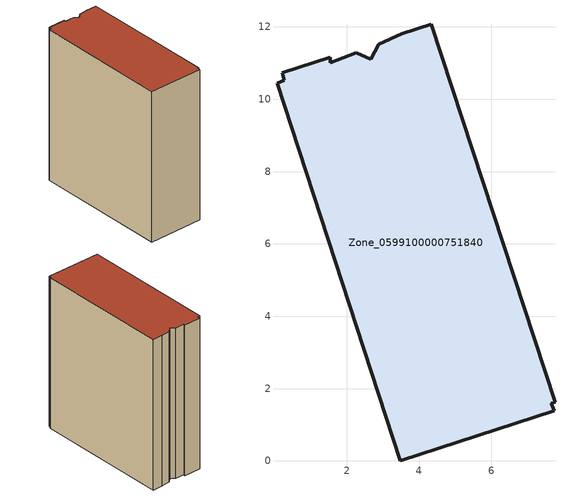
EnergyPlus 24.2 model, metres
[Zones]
Zone_0599100000751840
 floor ground (C_G): 2.26,11.28 2.66,11.11 2.88,11.52 3.52,11.81 4.34,12.08 7.76,1.62 7.66,1.59 7.74,1.39 3.48,0 0.07,10.45 0.27,10.52 0.21,10.73 1.54,11.16 1.55,11.01 z3.81
 wall outside (C_F): 2.66,11.11 2.26,11.28 1.55,11.01 1.54,11.16 0.21,10.73 0.27,10.52 0.07,10.45 3.48,0 7.74,1.39 7.66,1.59 7.76,1.62 4.34,12.08 3.52,11.81 2.88,11.52 2.66,11.11 z3.81:16.26
 roof outside (C_R): 1.55,11.01 1.54,11.16 0.21,10.73 0.27,10.52 0.07,10.45 3.48,0 7.74,1.39 7.66,1.59 7.76,1.62 4.34,12.08 3.52,11.81 2.88,11.52 2.66,11.11 2.26,11.28 z16.26
[BUILDING]
Pand.0599100000751840: North Axis=0; Terrain=City; Loads Convergence Tolerance Value=0.04; Temperature Convergence Tolerance Value=0.4; Solar Distribution=FullExterior; Maximum Number of Warmup Days=25; Minimum Number of Warmup Days=1
[Site:Location]
Rotterdam.The.Hague.AP_ZH_NLD Design_Conditions: Latitude=51.96; Longitude=4.45; Time Zone=1; Elevation=-4.5
[SITE:GROUNDTEMPERATURE:BUILDINGSURFACE]
18, 18, 18, 18, 18, 18, 18, 18, 18, 18, 18, 18
[MATERIAL] Thermal Absorptance=0.9; Solar Absorptance=0.7; Visible Absorptance=0.7
Name | Roughness | Thickness | Conductivity | Density | Specific Heat
G.TI.2006-2014 | MediumSmooth | 0.15 | 0.06 | 540 | 1210
F.TI.2006-2014 | Rough | 0.3 | 0.12 | 1920 | 840
R.TI.2006-2014 | MediumRough | 0.2 | 0.08 | 1500 | 1000
[CONSTRUCTION]
C_G: G.TI.2006-2014
C_F: F.TI.2006-2014
C_R: R.TI.2006-2014
[ZONE]
Zone_0599100000751840: Type=1; Multiplier=1; Ceiling Height=Autocalculate; Volume=Autocalculate; Floor Area=autocalculate; Part of Total Floor Area=Yes
[ZONEINFILTRATION:DESIGNFLOWRATE]
Infil_Zone_0599100000751840: Zone or ZoneList or Space or SpaceList=Zone_0599100000751840; Schedule=AlwaysOn; Design Flow Rate Calculation Method=Flow/Area; Flow Rate per Floor Area=0.0015; Constant Term Coefficient=1; Temperature Term Coefficient=0; Velocity Term Coefficient=0; Velocity Squared Term Coefficient=0
[HVACTEMPLATE:ZONE:IDEALLOADSAIRSYSTEM]
Zone_0599100000751840: Maximum Heating Supply Air Temperature=50; Minimum Cooling Supply Air Temperature=13; Maximum Heating Supply Air Humidity Ratio=0.0156; Minimum Cooling Supply Air Humidity Ratio=0.0077; Heating Limit=NoLimit; Cooling Limit=NoLimit; Dehumidification Control Type=ConstantSensibleHeatRatio; Cooling Sensible Heat Ratio=0.7; Dehumidification Setpoint=60; Humidification Control Type=None; Humidification Setpoint=30; Outdoor Air Method=None; Outdoor Air Flow Rate per Person=0.00944; Outdoor Air Flow Rate per Zone Floor Area=0; Outdoor Air Flow Rate per Zone=0; Demand Controlled Ventilation Type=None; Outdoor Air Economizer Type=NoEconomizer; Heat Recovery Type=None; Sensible Heat Recovery Effectiveness=0.7; Latent Heat Recovery Effectiveness=0.65
[ZONECONTROL:THERMOSTAT]
ThermostatControl_Zone_0599100000751840: Zone or ZoneList=Zone_0599100000751840; Control Type Schedule=DualSetpointControlType; Control 1=Thermostat_Zone_0599100000751840; Temperature Difference Between Cutout And Setpoint=0
[THERMOSTATSETPOINT:DUALSETPOINT]
Thermostat_Zone_0599100000751840: Heating Setpoint Temperature Schedule=HeatingSetpoint_Zone_0599100000751840; Cooling Setpoint Temperature Schedule=CoolingSetpoint_Zone_0599100000751840
[SCHEDULE:COMPACT]
HeatingSetpoint_Zone_0599100000751840: Through: 12/31, For: AllDays, Until: 24:00, 21
CoolingSetpoint_Zone_0599100000751840: Through: 12/31, For: AllDays, Until: 24:00, 24
DualSetpointControlType: Through: 12/31, For: AllDays, Until: 24:00, 4
AlwaysOn: Through: 12/31, For: AllDays, Until: 24:00, 1
